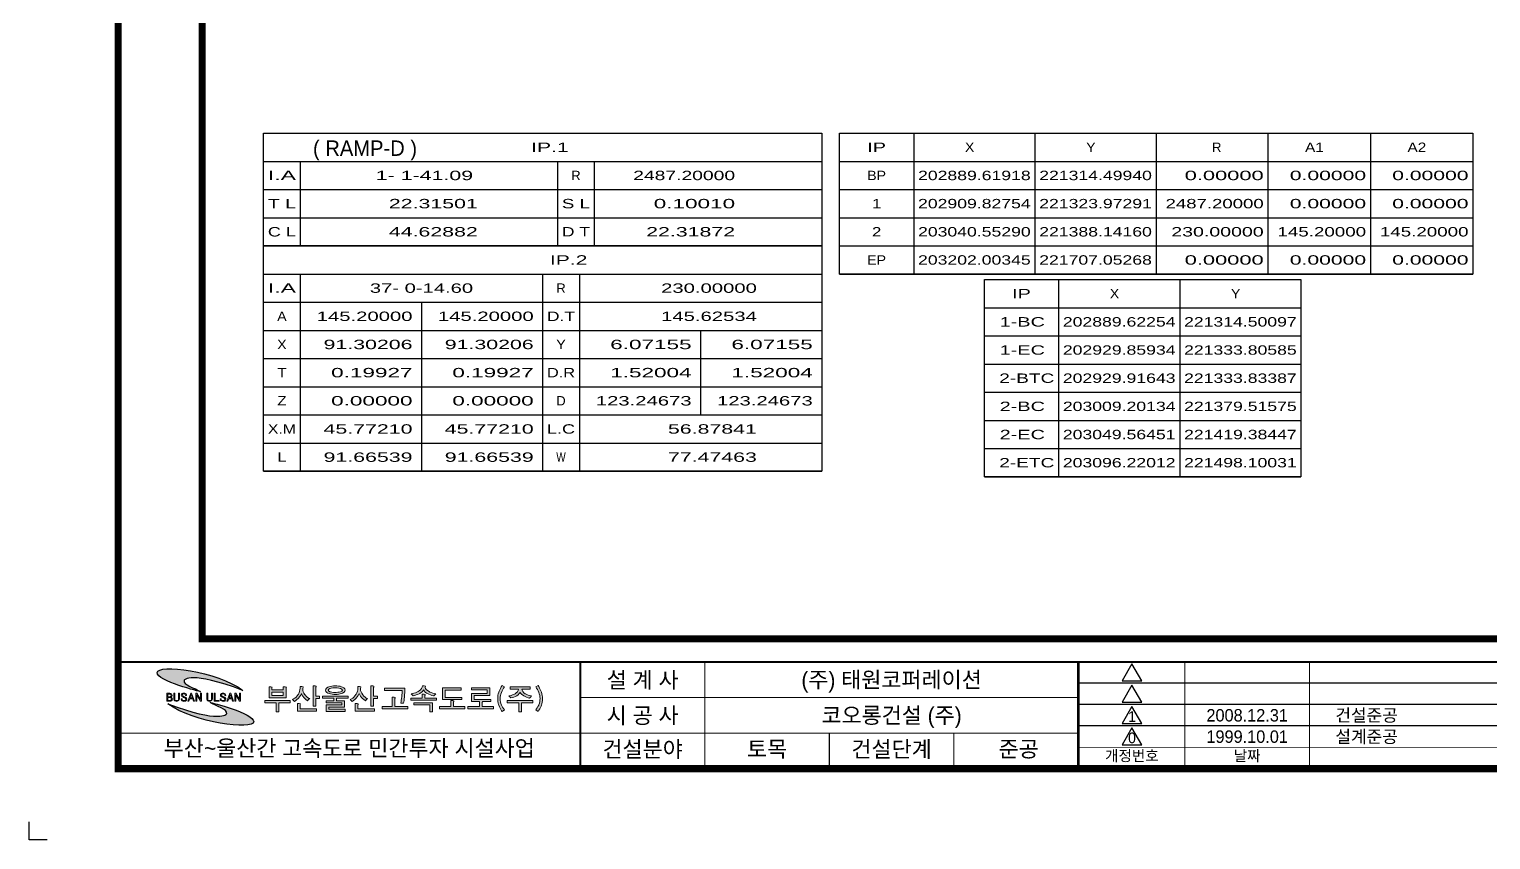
# Model space of a CAD drawing. Header units: millimetres. Extents: x 0 to 841, y 0 to 594.
# Drawn here: x 0 to 411, y 0 to 227.9 of the extents above; entities that cross this region are included whole.
import ezdxf
from ezdxf.enums import TextEntityAlignment as Align

# ---------------------------------------------------------------- set-up
doc = ezdxf.new("R2010")
doc.units = ezdxf.units.MM
doc.header["$LTSCALE"] = 10
for name, color, linetype in [('CA-TABL-LIN1', 4, 'Continuous'), ('CA-TABL-LIN2', 1, 'Continuous'), ('CA-TABL-TEX1', 6, 'Continuous'), ('CA-TABL-TEX2', 3, 'Continuous'), ('CX-BORD', 3, 'Continuous'), ('CX-BORD-LIN1', 4, 'Continuous'), ('CX-BORD-LIN2', 3, 'Continuous'), ('CX-BORD-TEX2', 7, 'Continuous'), ('CX-BORD-TEX3', 6, 'Continuous'), ('CX-MISC', 2, 'Continuous'), ('CZ-LIN1', 7, 'Continuous')]:
    doc.layers.add(name, color=color, linetype=linetype)
doc.styles.add('GHD', font='Dotum.ttf')
doc.styles.add('RP2', font='Dotum.ttf')
doc.styles.add('TB_TEXT', font='Dotum.ttf')
doc.styles.add('TB_WBTXT', font='Dotum.ttf')
doc.styles.add('TB_WMTXT', font='Dotum.ttf')

# ---------------------------------------------------------------- blocks, each defined once
blk = doc.blocks.new('CXGLOGO-EX흑백1')
h = blk.add_hatch(color=74)
edge = h.paths.add_edge_path()
edge.add_spline(control_points=[(3.24, 1.49), (1.67, 2.6), (-1.78, 3.37), (-1.38, 4.71), (-1.38, 4.71), (-1.38, 4.71), (0.38, 7.51), (15.15, 1.88)], knot_values=[0, 0, 0, 0, 0.25, 0.25, 0.25, 0.25, 0.5, 0.5, 0.5, 0.5], degree=3, periodic=0)
edge.add_spline(control_points=[(15.15, 1.88), (8, 7.3), (-8.94, 9.33), (-8.99, 6.91)], knot_values=[0.5, 0.5, 0.5, 0.5, 0.75, 0.75, 0.75, 0.75], degree=3, periodic=0)
edge.add_spline(control_points=[(-8.99, 6.91), (-9.03, 4.5), (3.24, 1.49), (3.24, 1.49)], knot_values=[0.75, 0.75, 0.75, 0.75, 1, 1, 1, 1], degree=3, periodic=0)
h = blk.add_hatch(color=256)
h.paths.add_polyline_path([(11.6, 0.69), (11.94, -0.26), (11.26, -0.26)], flags=16)
h.paths.add_polyline_path([(12.25, -1.14), (12.54, -1.14), (11.73, 1.06), (11.48, 1.06), (10.67, -1.14), (10.96, -1.14), (11.18, -0.49), (12.02, -0.49)])
h.paths.add_polyline_path([(1.54, -1.14), (0.73, 1.06), (0.48, 1.06), (-0.33, -1.14), (-0.04, -1.14), (0.19, -0.49), (1.03, -0.49), (1.25, -1.14)])
h.paths.add_polyline_path([(1.9, -1.14), (2.17, -1.14), (2.17, 0.61), (3.23, -1.14), (3.52, -1.14), (3.52, 1.06), (3.25, 1.06), (3.25, -0.65), (2.21, 1.06), (1.9, 1.06)])
h.paths.add_polyline_path([(5.3, -0.69), (5.27, -0.48), (5.27, 1.06), (5, 1.06), (5, -0.45), (5.03, -0.7), (5.1, -0.9), (5.16, -0.98), (5.32, -1.1), (5.52, -1.17), (5.77, -1.2), (5.79, -1.2), (6.04, -1.17), (6.25, -1.1), (6.41, -1), (6.41, -0.99), (6.53, -0.82), (6.59, -0.61), (6.6, -0.45), (6.6, 1.06), (6.33, 1.06), (6.33, -0.46), (6.29, -0.7), (6.19, -0.86), (6.01, -0.96), (5.79, -0.98), (5.55, -0.94), (5.4, -0.86)])
h.paths.add_polyline_path([(7.36, 1.06), (7.09, 1.06), (7.09, -1.14), (8.47, -1.14), (8.47, -0.93), (7.36, -0.93)])
h.paths.add_polyline_path([(10.02, 1.02), (9.81, 1.08), (9.56, 1.11), (9.56, 1.11), (9.3, 1.08), (9.1, 1.02), (9.01, 0.95), (8.88, 0.78), (8.84, 0.56), (8.84, 0.54), (8.88, 0.31), (9, 0.15), (9.13, 0.06), (9.37, -0.05), (9.48, -0.09), (9.53, -0.11), (9.76, -0.21), (9.83, -0.25), (10, -0.36), (10.06, -0.48), (10.08, -0.62), (10.02, -0.84), (9.94, -0.9), (9.76, -0.97), (9.57, -0.98), (9.32, -0.94), (9.17, -0.86), (9.07, -0.7), (9.04, -0.45), (8.77, -0.45), (8.8, -0.69), (8.87, -0.89), (8.94, -0.99), (9.1, -1.1), (9.31, -1.17), (9.56, -1.2), (9.57, -1.2), (9.84, -1.17), (10.04, -1.12), (10.15, -1.05), (10.28, -0.89), (10.34, -0.68), (10.35, -0.58), (10.32, -0.35), (10.21, -0.18), (10.18, -0.16), (10.05, -0.07), (9.82, 0.03), (9.65, 0.11), (9.38, 0.22), (9.22, 0.31), (9.21, 0.32), (9.13, 0.51), (9.13, 0.57), (9.2, 0.78), (9.25, 0.82), (9.45, 0.89), (9.55, 0.9), (9.78, 0.85), (9.9, 0.77), (10.02, 0.59), (10.05, 0.47), (10.32, 0.47), (10.28, 0.71), (10.17, 0.89), (10.17, 0.9)])
h.paths.add_polyline_path([(12.89, -1.14), (13.16, -1.14), (13.16, 0.61), (14.23, -1.14), (14.52, -1.14), (14.52, 1.06), (14.24, 1.06), (14.24, -0.65), (13.2, 1.06), (12.89, 1.06)])
h.paths.add_polyline_path([(0.27, -0.26), (0.61, 0.69), (0.95, -0.26)], flags=16)
h.paths.add_polyline_path([(-5.98, 0.11), (-5.98, 0.84), (-5.48, 0.84), (-5.24, 0.81), (-5.13, 0.75), (-5.04, 0.57), (-5.04, 0.49), (-5.09, 0.27), (-5.16, 0.19), (-5.34, 0.12), (-5.5, 0.11)], flags=16)
h.paths.add_polyline_path([(-5.98, -0.93), (-5.98, -0.1), (-5.44, -0.1), (-5.2, -0.13), (-5.1, -0.17), (-4.98, -0.33), (-4.96, -0.52), (-5.01, -0.75), (-5.09, -0.85), (-5.27, -0.92), (-5.44, -0.93)], flags=16)
h.paths.add_polyline_path([(-5.12, 1.02), (-5.35, 1.06), (-5.4, 1.06), (-6.25, 1.06), (-6.25, -1.14), (-5.37, -1.14), (-5.12, -1.12), (-4.92, -1.05), (-4.85, -0.99), (-4.74, -0.83), (-4.69, -0.61), (-4.68, -0.52), (-4.72, -0.28), (-4.81, -0.13), (-4.98, 0), (-5.07, 0.03), (-4.88, 0.15), (-4.85, 0.19), (-4.77, 0.39), (-4.76, 0.5), (-4.8, 0.72), (-4.92, 0.9), (-4.94, 0.91)])
h.paths.add_polyline_path([(-3.97, -0.69), (-3.99, -0.48), (-3.99, 1.06), (-4.26, 1.06), (-4.26, -0.45), (-4.24, -0.7), (-4.16, -0.9), (-4.1, -0.98), (-3.95, -1.1), (-3.74, -1.17), (-3.49, -1.2), (-3.48, -1.2), (-3.22, -1.17), (-3.01, -1.1), (-2.86, -1), (-2.85, -0.99), (-2.74, -0.82), (-2.68, -0.61), (-2.66, -0.45), (-2.66, 1.06), (-2.94, 1.06), (-2.94, -0.46), (-2.97, -0.7), (-3.08, -0.86), (-3.26, -0.96), (-3.47, -0.98), (-3.72, -0.94), (-3.87, -0.86)])
h.paths.add_polyline_path([(-0.83, 0.9), (-0.97, 1.02), (-1.18, 1.08), (-1.44, 1.11), (-1.69, 1.08), (-1.89, 1.02), (-1.98, 0.95), (-2.11, 0.78), (-2.16, 0.56), (-2.16, 0.54), (-2.12, 0.31), (-2, 0.15), (-1.86, 0.06), (-1.63, -0.05), (-1.52, -0.09), (-1.47, -0.11), (-1.24, -0.21), (-1.17, -0.25), (-1, -0.36), (-0.93, -0.48), (-0.92, -0.62), (-0.97, -0.84), (-1.05, -0.9), (-1.23, -0.97), (-1.42, -0.98), (-1.67, -0.94), (-1.82, -0.86), (-1.92, -0.7), (-1.96, -0.45), (-2.22, -0.45), (-2.2, -0.69), (-2.12, -0.89), (-2.05, -0.99), (-1.89, -1.1), (-1.69, -1.17), (-1.43, -1.2), (-1.42, -1.2), (-1.16, -1.17), (-0.96, -1.12), (-0.85, -1.05), (-0.71, -0.89), (-0.65, -0.68), (-0.64, -0.58), (-0.68, -0.35), (-0.79, -0.18), (-0.81, -0.16), (-0.95, -0.07), (-1.17, 0.03), (-1.35, 0.11), (-1.61, 0.22), (-1.77, 0.31), (-1.78, 0.32), (-1.86, 0.51), (-1.86, 0.57), (-1.79, 0.78), (-1.74, 0.82), (-1.55, 0.89), (-1.44, 0.9), (-1.22, 0.85), (-1.09, 0.77), (-0.97, 0.59), (-0.95, 0.47), (-0.68, 0.47), (-0.72, 0.71), (-0.82, 0.89)])
h = blk.add_hatch(color=256)
h.paths.add_polyline_path([(63.25, -2.21), (67.68, -2.21), (67.68, -4.14), (68.44, -4.14), (68.44, -1.6), (63.25, -1.6)])
h.paths.add_polyline_path([(74.44, -1.23), (74.5, -1.07), (74.18, -0.99), (73.66, -0.99), (73.66, -2.67), (70.41, -2.67), (70.41, -3.28), (77.61, -3.28), (77.61, -2.67), (74.41, -2.67), (74.41, -1.3)])
h.paths.add_polyline_path([(93.49, -1.61), (96.71, -1.61), (96.71, -0.99), (89.51, -0.99), (89.51, -1.61), (92.73, -1.61), (92.73, -4.14), (93.49, -4.14)])
h.paths.add_polyline_path([(98.53, -1.72), (98.37, -2.14), (98.33, -2.24), (98.14, -2.64), (97.91, -3.02), (97.66, -3.37), (97.51, -3.56), (98.15, -4.08), (98.41, -3.72), (98.64, -3.35), (98.84, -2.96), (99.02, -2.55), (99.1, -2.3), (99.23, -1.88), (99.33, -1.44), (99.4, -1.01), (99.43, -0.57), (99.43, -0.39), (99.41, 0.03), (99.35, 0.47), (99.26, 0.9), (99.13, 1.34), (99.11, 1.39), (98.97, 1.77), (98.79, 2.15), (98.58, 2.55), (98.35, 2.95), (98.16, 3.25), (97.51, 2.85), (97.76, 2.5), (97.99, 2.12), (98.19, 1.72), (98.35, 1.32), (98.51, 0.88), (98.62, 0.44), (98.69, 0.02), (98.72, -0.4), (98.72, -0.42), (98.7, -0.86), (98.63, -1.29)])
h.paths.add_polyline_path([(93.89, 1.53), (93.7, 1.9), (93.59, 2.25), (95.94, 2.25), (95.94, 2.86), (90.28, 2.86), (90.28, 2.25), (92.65, 2.25), (92.53, 1.84), (92.33, 1.47), (92.04, 1.16), (91.73, 0.92), (91.38, 0.74), (91, 0.59), (90.57, 0.47), (90.09, 0.38), (89.95, 0.36), (90.26, 0.07), (90.53, -0.26), (90.95, -0.16), (91.37, -0.02), (91.77, 0.15), (92.15, 0.37), (92.57, 0.66), (92.88, 0.96), (93.09, 1.27), (93.11, 1.32), (93.33, 1.02), (93.63, 0.73), (94.03, 0.44), (94.15, 0.37), (94.54, 0.16), (94.94, -0.02), (95.35, -0.17), (95.77, -0.28), (96, 0.01), (96.29, 0.32), (95.8, 0.42), (95.36, 0.55), (94.97, 0.7), (94.62, 0.88), (94.53, 0.93), (94.17, 1.21)])
h.paths.add_polyline_path([(86.94, -1.7), (87.06, -2.13), (87.12, -2.3), (87.28, -2.72), (87.46, -3.12), (87.67, -3.51), (87.91, -3.88), (88.06, -4.08), (88.71, -3.56), (88.44, -3.21), (88.2, -2.85), (87.98, -2.45), (87.89, -2.24), (87.73, -1.81), (87.61, -1.38), (87.54, -0.96), (87.51, -0.52), (87.51, -0.42), (87.53, -0.01), (87.6, 0.42), (87.7, 0.86), (87.85, 1.3), (87.85, 1.32), (88.03, 1.74), (88.24, 2.13), (88.46, 2.51), (88.71, 2.85), (88.05, 3.25), (87.8, 2.85), (87.57, 2.45), (87.37, 2.06), (87.21, 1.67), (87.1, 1.39), (86.97, 0.95), (86.88, 0.52), (86.82, 0.08), (86.8, -0.35), (86.8, -0.39), (86.81, -0.83), (86.86, -1.26)])
h.paths.add_polyline_path([(79.45, 1.02), (79.45, -1.26), (81.7, -1.26), (81.7, -2.67), (78.45, -2.67), (78.45, -3.28), (85.65, -3.28), (85.65, -2.67), (82.45, -2.67), (82.45, -1.49), (82.46, -1.45), (82.49, -1.41), (82.54, -1.33), (82.55, -1.26), (84.84, -1.26), (84.84, -0.65), (80.21, -0.65), (80.21, 0.42), (84.56, 0.42), (84.56, 2.62), (79.47, 2.62), (79.47, 2), (83.8, 2), (83.8, 1.02)])
h.paths.add_polyline_path([(76.55, 2.56), (71.31, 2.56), (71.31, -0.7), (76.71, -0.7), (76.71, -0.1), (72.08, -0.1), (72.08, 1.94), (76.55, 1.94)])
h.paths.add_polyline_path([(66.12, 0.8), (65.59, 0.8), (65.59, -0.3), (62.37, -0.3), (62.37, -0.9), (69.57, -0.9), (69.57, -0.3), (66.36, -0.3), (66.36, 0.47), (66.39, 0.55), (66.45, 0.71)])
h.paths.add_polyline_path([(66.51, 3.1), (66.13, 3.15), (65.62, 3.15), (65.55, 2.77), (65.38, 2.41), (65.1, 2.07), (64.75, 1.78), (64.42, 1.56), (64.06, 1.38), (63.66, 1.22), (63.23, 1.08), (62.77, 0.98), (62.49, 0.94), (62.76, 0.65), (63.01, 0.34), (63.46, 0.46), (63.9, 0.59), (64.3, 0.74), (64.68, 0.92), (64.87, 1.02), (65.3, 1.3), (65.63, 1.59), (65.88, 1.89), (65.96, 2.01), (66.16, 1.71), (66.45, 1.42), (66.83, 1.14), (67.1, 0.98), (67.47, 0.78), (67.87, 0.62), (68.3, 0.47), (68.73, 0.35), (68.84, 0.33), (69.11, 0.62), (69.42, 0.91), (68.98, 0.98), (68.55, 1.09), (68.14, 1.24), (67.74, 1.41), (67.49, 1.55), (67.05, 1.83), (66.72, 2.14), (66.5, 2.44), (66.43, 2.62), (66.42, 2.8), (66.49, 2.95)])
h.paths.add_polyline_path([(41.14, 1.3), (40.63, 1.32), (40.18, 1.37), (39.79, 1.46), (39.64, 1.51), (39.23, 1.76), (39.15, 1.95), (39.32, 2.24), (39.64, 2.4), (39.99, 2.5), (40.41, 2.56), (40.9, 2.59), (41.14, 2.6), (41.65, 2.58), (42.1, 2.53), (42.48, 2.44), (42.62, 2.4), (43.03, 2.16), (43.12, 1.95), (42.94, 1.67), (42.62, 1.51), (42.27, 1.41), (41.85, 1.34), (41.36, 1.3)], flags=16)
h.paths.add_polyline_path([(41.55, 3.14), (41.14, 3.15), (40.62, 3.13), (40.15, 3.09), (39.72, 3.01), (39.35, 2.9), (39.08, 2.79), (38.67, 2.52), (38.44, 2.21), (38.39, 1.95), (38.48, 1.6), (38.76, 1.31), (39.08, 1.12), (39.42, 0.98), (39.8, 0.87), (40.23, 0.8), (40.71, 0.76), (41.14, 0.75), (41.65, 0.76), (42.12, 0.81), (42.54, 0.89), (42.92, 1), (43.19, 1.12), (43.6, 1.39), (43.83, 1.7), (43.88, 1.95), (43.79, 2.3), (43.51, 2.6), (43.19, 2.79), (42.85, 2.92), (42.47, 3.03), (42.03, 3.1)])
h.paths.add_polyline_path([(47.59, -1.92), (47.27, -1.84), (46.75, -1.84), (46.75, -3.95), (52.12, -3.95), (52.12, -3.34), (47.52, -3.34), (47.52, -2.2), (47.52, -2.14), (47.55, -2.09)])
h.paths.add_polyline_path([(31.34, -1.92), (31.02, -1.84), (30.5, -1.84), (30.5, -3.95), (35.87, -3.95), (35.87, -3.34), (31.27, -3.34), (31.27, -2.2), (31.27, -2.14), (31.29, -2.09)])
h.paths.add_polyline_path([(42.94, -1.66), (42.94, -2.22), (38.57, -2.22), (38.57, -4.04), (43.94, -4.04), (43.94, -3.43), (39.33, -3.43), (39.33, -2.84), (43.7, -2.84), (43.7, -1.05), (41.51, -1.05), (41.51, -0.34), (44.73, -0.34), (44.73, 0.27), (37.53, 0.27), (37.53, -0.34), (40.75, -0.34), (40.75, -1.05), (38.57, -1.05), (38.57, -1.66)])
h.paths.add_polyline_path([(21.28, -0.99), (21.28, -1.61), (24.5, -1.61), (24.5, -4.14), (25.26, -4.14), (25.26, -1.61), (28.48, -1.61), (28.48, -0.99)])
h.paths.add_polyline_path([(51.7, 3.15), (51.16, 3.15), (51.16, -2.53), (51.92, -2.53), (51.92, -0.36), (52.98, -0.36), (52.98, 0.26), (51.92, 0.26), (51.92, 2.67), (51.94, 2.77), (51.98, 2.87), (52.02, 3.07)])
h.paths.add_polyline_path([(48.36, 2.89), (47.98, 2.94), (47.48, 2.94), (47.48, 2.49), (47.44, 2.06), (47.35, 1.64), (47.2, 1.23), (47.01, 0.84), (46.93, 0.69), (46.66, 0.31), (46.37, -0.01), (46.04, -0.29), (45.68, -0.5), (45.32, -0.65), (45.61, -0.92), (45.89, -1.23), (46.26, -0.98), (46.6, -0.71), (46.92, -0.41), (47.04, -0.28), (47.33, 0.08), (47.57, 0.45), (47.76, 0.83), (47.84, 1.05), (48.01, 0.66), (48.24, 0.28), (48.51, -0.08), (48.82, -0.41), (49.15, -0.7), (49.5, -0.96), (49.6, -1.02), (49.91, -0.72), (50.23, -0.43), (49.86, -0.27), (49.51, -0.04), (49.19, 0.26), (48.87, 0.62), (48.84, 0.66), (48.57, 1.07), (48.37, 1.48), (48.26, 1.87), (48.22, 2.19), (48.25, 2.48), (48.33, 2.7)])
h.paths.add_polyline_path([(35.45, 3.15), (34.91, 3.15), (34.91, -2.53), (35.67, -2.53), (35.67, -0.36), (36.73, -0.36), (36.73, 0.26), (35.67, 0.26), (35.67, 2.67), (35.69, 2.77), (35.73, 2.87), (35.77, 3.07)])
h.paths.add_polyline_path([(32.11, 2.89), (31.73, 2.94), (31.23, 2.94), (31.23, 2.49), (31.19, 2.06), (31.09, 1.64), (30.95, 1.23), (30.76, 0.84), (30.68, 0.69), (30.41, 0.31), (30.12, -0.01), (29.79, -0.29), (29.43, -0.5), (29.07, -0.65), (29.36, -0.92), (29.64, -1.23), (30.01, -0.98), (30.35, -0.71), (30.67, -0.41), (30.79, -0.28), (31.08, 0.08), (31.32, 0.45), (31.51, 0.83), (31.59, 1.05), (31.76, 0.66), (31.99, 0.28), (32.26, -0.08), (32.57, -0.41), (32.89, -0.7), (33.25, -0.96), (33.35, -1.02), (33.65, -0.72), (33.97, -0.43), (33.61, -0.27), (33.26, -0.04), (32.93, 0.26), (32.62, 0.62), (32.59, 0.66), (32.32, 1.07), (32.12, 1.48), (32.01, 1.87), (31.97, 2.19), (32, 2.48), (32.08, 2.7)])
h.paths.add_polyline_path([(26.51, 1.39), (26.51, 0.4), (23.29, 0.4), (23.29, 1.39)], flags=16)
h.paths.add_polyline_path([(27.32, 2.66), (27.37, 2.83), (27, 2.91), (26.51, 2.91), (26.51, 2), (23.29, 2), (23.29, 2.58), (23.3, 2.62), (23.33, 2.67), (23.39, 2.83), (22.99, 2.91), (22.53, 2.91), (22.53, -0.21), (27.28, -0.21), (27.28, 2.56), (27.29, 2.62)])
h.paths.add_polyline_path([(58, -0.14), (57.69, -0.06), (57.16, -0.06), (57.16, -2.67), (54.33, -2.67), (54.33, -3.28), (61.53, -3.28), (61.53, -2.67), (57.92, -2.67), (57.92, -0.45), (57.92, -0.39), (57.96, -0.32)])
h.paths.add_polyline_path([(60.7, 2.5), (55.01, 2.5), (55.01, 1.88), (59.93, 1.88), (59.93, 1.55), (59.9, 1.14), (59.86, 0.66), (59.82, 0.12), (59.76, -0.41), (59.7, -0.88), (59.65, -1.29), (59.59, -1.65), (59.59, -1.67), (59.95, -1.69), (60.35, -1.73), (60.41, -1.34), (60.46, -0.92), (60.51, -0.47), (60.56, 0.01), (60.58, 0.23), (60.62, 0.71), (60.65, 1.18), (60.67, 1.62), (60.69, 2.04), (60.7, 2.45)])
h = blk.add_hatch(color=142)
edge = h.paths.add_edge_path()
edge.add_spline(control_points=[(18.21, -6.91), (18.25, -4.5), (5.98, -1.49), (5.98, -1.49)], knot_values=[0.75, 0.75, 0.75, 0.75, 1, 1, 1, 1], degree=3, periodic=0)
edge.add_spline(control_points=[(5.98, -1.49), (7.55, -2.6), (11, -3.37), (10.6, -4.71), (10.6, -4.71), (10.6, -4.71), (8.84, -7.51), (-5.93, -1.88)], knot_values=[0, 0, 0, 0, 0.25, 0.25, 0.25, 0.25, 0.5, 0.5, 0.5, 0.5], degree=3, periodic=0)
edge.add_spline(control_points=[(-5.93, -1.88), (1.22, -7.3), (18.17, -9.33), (18.21, -6.91)], knot_values=[0.5, 0.5, 0.5, 0.5, 0.75, 0.75, 0.75, 0.75], degree=3, periodic=0)
at = {"lineweight": 0}
for points in [[(-5.12, 1.02), (-5.35, 1.06), (-5.4, 1.06), (-6.25, 1.06), (-6.25, -1.14), (-5.37, -1.14), (-5.12, -1.12), (-4.92, -1.05), (-4.85, -0.99), (-4.74, -0.83), (-4.69, -0.61), (-4.68, -0.52), (-4.72, -0.28), (-4.81, -0.13), (-4.98, 0), (-5.07, 0.03), (-4.88, 0.15), (-4.85, 0.19), (-4.77, 0.39), (-4.76, 0.5), (-4.8, 0.72), (-4.92, 0.9), (-4.94, 0.91)], [(-5.98, 0.11), (-5.98, 0.84), (-5.48, 0.84), (-5.24, 0.81), (-5.13, 0.75), (-5.04, 0.57), (-5.04, 0.49), (-5.09, 0.27), (-5.16, 0.19), (-5.34, 0.12), (-5.5, 0.11)], [(-3.97, -0.69), (-3.99, -0.48), (-3.99, 1.06), (-4.26, 1.06), (-4.26, -0.45), (-4.24, -0.7), (-4.16, -0.9), (-4.1, -0.98), (-3.95, -1.1), (-3.74, -1.17), (-3.49, -1.2), (-3.48, -1.2), (-3.22, -1.17), (-3.01, -1.1), (-2.86, -1), (-2.85, -0.99), (-2.74, -0.82), (-2.68, -0.61), (-2.66, -0.45), (-2.66, 1.06), (-2.94, 1.06), (-2.94, -0.46), (-2.97, -0.7), (-3.08, -0.86), (-3.26, -0.96), (-3.47, -0.98), (-3.72, -0.94), (-3.87, -0.86)], [(-0.83, 0.9), (-0.97, 1.02), (-1.18, 1.08), (-1.44, 1.11), (-1.69, 1.08), (-1.89, 1.02), (-1.98, 0.95), (-2.11, 0.78), (-2.16, 0.56), (-2.16, 0.54), (-2.12, 0.31), (-2, 0.15), (-1.86, 0.06), (-1.63, -0.05), (-1.52, -0.09), (-1.47, -0.11), (-1.24, -0.21), (-1.17, -0.25), (-1, -0.36), (-0.93, -0.48), (-0.92, -0.62), (-0.97, -0.84), (-1.05, -0.9), (-1.23, -0.97), (-1.42, -0.98), (-1.67, -0.94), (-1.82, -0.86), (-1.92, -0.7), (-1.96, -0.45), (-1.96, -0.45), (-2.22, -0.45), (-2.2, -0.69), (-2.12, -0.89), (-2.05, -0.99), (-1.89, -1.1), (-1.69, -1.17), (-1.43, -1.2), (-1.42, -1.2), (-1.16, -1.17), (-0.96, -1.12), (-0.85, -1.05), (-0.71, -0.89), (-0.65, -0.68), (-0.64, -0.58), (-0.68, -0.35), (-0.79, -0.18), (-0.81, -0.16), (-0.95, -0.07), (-1.17, 0.03), (-1.35, 0.11), (-1.61, 0.22), (-1.77, 0.31), (-1.78, 0.32), (-1.86, 0.51), (-1.86, 0.57), (-1.79, 0.78), (-1.74, 0.82), (-1.55, 0.89), (-1.44, 0.9), (-1.22, 0.85), (-1.09, 0.77), (-0.97, 0.59), (-0.95, 0.47), (-0.68, 0.47), (-0.72, 0.71), (-0.82, 0.89)], [(1.54, -1.14), (0.73, 1.06), (0.48, 1.06), (-0.33, -1.14), (-0.04, -1.14), (0.19, -0.49), (1.03, -0.49), (1.25, -1.14)], [(0.27, -0.26), (0.61, 0.69), (0.95, -0.26)], [(1.9, -1.14), (2.17, -1.14), (2.17, 0.61), (3.23, -1.14), (3.52, -1.14), (3.52, 1.06), (3.25, 1.06), (3.25, -0.65), (2.21, 1.06), (1.9, 1.06)], [(5.3, -0.69), (5.27, -0.48), (5.27, 1.06), (5, 1.06), (5, -0.45), (5.03, -0.7), (5.1, -0.9), (5.16, -0.98), (5.32, -1.1), (5.52, -1.17), (5.77, -1.2), (5.79, -1.2), (6.04, -1.17), (6.25, -1.1), (6.41, -1), (6.41, -0.99), (6.53, -0.82), (6.59, -0.61), (6.6, -0.45), (6.6, 1.06), (6.33, 1.06), (6.33, -0.46), (6.29, -0.7), (6.19, -0.86), (6.01, -0.96), (5.79, -0.98), (5.55, -0.94), (5.4, -0.86)], [(7.36, 1.06), (7.09, 1.06), (7.09, -1.14), (8.47, -1.14), (8.47, -0.93), (7.36, -0.93)], [(10.02, 1.02), (9.81, 1.08), (9.56, 1.11), (9.56, 1.11), (9.3, 1.08), (9.1, 1.02), (9.01, 0.95), (8.88, 0.78), (8.84, 0.56), (8.84, 0.54), (8.88, 0.31), (9, 0.15), (9.13, 0.06), (9.37, -0.05), (9.48, -0.09), (9.53, -0.11), (9.76, -0.21), (9.83, -0.25), (10, -0.36), (10.06, -0.48), (10.08, -0.62), (10.02, -0.84), (9.94, -0.9), (9.76, -0.97), (9.57, -0.98), (9.32, -0.94), (9.17, -0.86), (9.07, -0.7), (9.04, -0.45), (9.04, -0.45), (8.77, -0.45), (8.8, -0.69), (8.87, -0.89), (8.94, -0.99), (9.1, -1.1), (9.31, -1.17), (9.56, -1.2), (9.57, -1.2), (9.84, -1.17), (10.04, -1.12), (10.15, -1.05), (10.28, -0.89), (10.34, -0.68), (10.35, -0.58), (10.32, -0.35), (10.21, -0.18), (10.18, -0.16), (10.05, -0.07), (9.82, 0.03), (9.65, 0.11), (9.38, 0.22), (9.22, 0.31), (9.21, 0.32), (9.13, 0.51), (9.13, 0.57), (9.2, 0.78), (9.25, 0.82), (9.45, 0.89), (9.55, 0.9), (9.78, 0.85), (9.9, 0.77), (10.02, 0.59), (10.05, 0.47), (10.32, 0.47), (10.28, 0.71), (10.17, 0.89), (10.17, 0.9)], [(12.25, -1.14), (12.54, -1.14), (11.73, 1.06), (11.48, 1.06), (10.67, -1.14), (10.96, -1.14), (11.18, -0.49), (12.02, -0.49)], [(11.6, 0.69), (11.94, -0.26), (11.26, -0.26)], [(12.89, -1.14), (13.16, -1.14), (13.16, 0.61), (14.23, -1.14), (14.52, -1.14), (14.52, 1.06), (14.24, 1.06), (14.24, -0.65), (13.2, 1.06), (12.89, 1.06)], [(27.32, 2.66), (27.37, 2.83), (27, 2.91), (26.51, 2.91), (26.51, 2), (23.29, 2), (23.29, 2.58), (23.3, 2.62), (23.33, 2.67), (23.39, 2.83), (22.99, 2.91), (22.53, 2.91), (22.53, -0.21), (27.28, -0.21), (27.28, 2.56), (27.29, 2.62)], [(26.51, 1.39), (26.51, 0.4), (23.29, 0.4), (23.29, 1.39)], [(32.11, 2.89), (31.73, 2.94), (31.23, 2.94), (31.23, 2.49), (31.19, 2.06), (31.09, 1.64), (30.95, 1.23), (30.76, 0.84), (30.68, 0.69), (30.41, 0.31), (30.12, -0.01), (29.79, -0.29), (29.43, -0.5), (29.07, -0.65), (29.36, -0.92), (29.64, -1.23), (30.01, -0.98), (30.35, -0.71), (30.67, -0.41), (30.79, -0.28), (31.08, 0.08), (31.32, 0.45), (31.51, 0.83), (31.59, 1.05), (31.76, 0.66), (31.99, 0.28), (32.26, -0.08), (32.57, -0.41), (32.89, -0.7), (33.25, -0.96), (33.35, -1.02), (33.65, -0.72), (33.97, -0.43), (33.61, -0.27), (33.26, -0.04), (32.93, 0.26), (32.62, 0.62), (32.59, 0.66), (32.32, 1.07), (32.12, 1.48), (32.01, 1.87), (31.97, 2.19), (32, 2.48), (32.08, 2.7)], [(35.45, 3.15), (34.91, 3.15), (34.91, -2.53), (35.67, -2.53), (35.67, -0.36), (36.73, -0.36), (36.73, 0.26), (35.67, 0.26), (35.67, 2.67), (35.69, 2.77), (35.73, 2.87), (35.77, 3.07)], [(42.94, -1.66), (42.94, -2.22), (38.57, -2.22), (38.57, -4.04), (43.94, -4.04), (43.94, -3.43), (39.33, -3.43), (39.33, -2.84), (43.7, -2.84), (43.7, -1.05), (41.51, -1.05), (41.51, -0.34), (44.73, -0.34), (44.73, 0.27), (37.53, 0.27), (37.53, -0.34), (40.75, -0.34), (40.75, -1.05), (38.57, -1.05), (38.57, -1.66)], [(41.55, 3.14), (41.14, 3.15), (40.62, 3.13), (40.15, 3.09), (39.72, 3.01), (39.35, 2.9), (39.08, 2.79), (38.67, 2.52), (38.44, 2.21), (38.39, 1.95), (38.48, 1.6), (38.76, 1.31), (39.08, 1.12), (39.42, 0.98), (39.8, 0.87), (40.23, 0.8), (40.71, 0.76), (41.14, 0.75), (41.65, 0.76), (42.12, 0.81), (42.54, 0.89), (42.92, 1), (43.19, 1.12), (43.6, 1.39), (43.83, 1.7), (43.88, 1.95), (43.79, 2.3), (43.51, 2.6), (43.19, 2.79), (42.85, 2.92), (42.47, 3.03), (42.03, 3.1)], [(41.14, 1.3), (40.63, 1.32), (40.18, 1.37), (39.79, 1.46), (39.64, 1.51), (39.23, 1.76), (39.15, 1.95), (39.32, 2.24), (39.64, 2.4), (39.99, 2.5), (40.41, 2.56), (40.9, 2.59), (41.14, 2.6), (41.65, 2.58), (42.1, 2.53), (42.48, 2.44), (42.62, 2.4), (43.03, 2.16), (43.12, 1.95), (42.94, 1.67), (42.62, 1.51), (42.27, 1.41), (41.85, 1.34), (41.36, 1.3)], [(48.36, 2.89), (47.98, 2.94), (47.48, 2.94), (47.48, 2.49), (47.44, 2.06), (47.35, 1.64), (47.2, 1.23), (47.01, 0.84), (46.93, 0.69), (46.66, 0.31), (46.37, -0.01), (46.04, -0.29), (45.68, -0.5), (45.32, -0.65), (45.61, -0.92), (45.89, -1.23), (46.26, -0.98), (46.6, -0.71), (46.92, -0.41), (47.04, -0.28), (47.33, 0.08), (47.57, 0.45), (47.76, 0.83), (47.84, 1.05), (48.01, 0.66), (48.24, 0.28), (48.51, -0.08), (48.82, -0.41), (49.15, -0.7), (49.5, -0.96), (49.6, -1.02), (49.91, -0.72), (50.23, -0.43), (49.86, -0.27), (49.51, -0.04), (49.19, 0.26), (48.87, 0.62), (48.84, 0.66), (48.57, 1.07), (48.37, 1.48), (48.26, 1.87), (48.22, 2.19), (48.25, 2.48), (48.33, 2.7)], [(51.7, 3.15), (51.16, 3.15), (51.16, -2.53), (51.92, -2.53), (51.92, -0.36), (52.98, -0.36), (52.98, 0.26), (51.92, 0.26), (51.92, 2.67), (51.94, 2.77), (51.98, 2.87), (52.02, 3.07)], [(60.7, 2.5), (55.01, 2.5), (55.01, 1.88), (59.93, 1.88), (59.93, 1.55), (59.9, 1.14), (59.86, 0.66), (59.82, 0.12), (59.76, -0.41), (59.7, -0.88), (59.65, -1.29), (59.59, -1.65), (59.59, -1.67), (59.95, -1.69), (60.35, -1.73), (60.41, -1.34), (60.46, -0.92), (60.51, -0.47), (60.56, 0.01), (60.58, 0.23), (60.62, 0.71), (60.65, 1.18), (60.67, 1.62), (60.69, 2.04), (60.7, 2.45)], [(66.12, 0.8), (65.59, 0.8), (65.59, -0.3), (62.37, -0.3), (62.37, -0.9), (69.57, -0.9), (69.57, -0.3), (66.36, -0.3), (66.36, 0.47), (66.39, 0.55), (66.45, 0.71)], [(66.51, 3.1), (66.13, 3.15), (65.62, 3.15), (65.55, 2.77), (65.38, 2.41), (65.1, 2.07), (64.75, 1.78), (64.42, 1.56), (64.06, 1.38), (63.66, 1.22), (63.23, 1.08), (62.77, 0.98), (62.49, 0.94), (62.76, 0.65), (63.01, 0.34), (63.46, 0.46), (63.9, 0.59), (64.3, 0.74), (64.68, 0.92), (64.87, 1.02), (65.3, 1.3), (65.63, 1.59), (65.88, 1.89), (65.96, 2.01), (66.16, 1.71), (66.45, 1.42), (66.83, 1.14), (67.1, 0.98), (67.47, 0.78), (67.87, 0.62), (68.3, 0.47), (68.73, 0.35), (68.84, 0.33), (69.11, 0.62), (69.42, 0.91), (68.98, 0.98), (68.55, 1.09), (68.14, 1.24), (67.74, 1.41), (67.49, 1.55), (67.05, 1.83), (66.72, 2.14), (66.5, 2.44), (66.43, 2.62), (66.42, 2.8), (66.49, 2.95)], [(76.55, 2.56), (71.31, 2.56), (71.31, -0.7), (76.71, -0.7), (76.71, -0.1), (72.08, -0.1), (72.08, 1.94), (76.55, 1.94)], [(79.45, 1.02), (79.45, -1.26), (81.7, -1.26), (81.7, -2.67), (78.45, -2.67), (78.45, -3.28), (85.65, -3.28), (85.65, -2.67), (82.45, -2.67), (82.45, -1.49), (82.46, -1.45), (82.49, -1.41), (82.54, -1.33), (82.55, -1.26), (84.84, -1.26), (84.84, -0.65), (80.21, -0.65), (80.21, 0.42), (84.56, 0.42), (84.56, 2.62), (79.47, 2.62), (79.47, 2), (83.8, 2), (83.8, 1.02)], [(86.94, -1.7), (87.06, -2.13), (87.12, -2.3), (87.28, -2.72), (87.46, -3.12), (87.67, -3.51), (87.91, -3.88), (88.06, -4.08), (88.71, -3.56), (88.44, -3.21), (88.2, -2.85), (87.98, -2.45), (87.89, -2.24), (87.73, -1.81), (87.61, -1.38), (87.54, -0.96), (87.51, -0.52), (87.51, -0.42), (87.53, -0.01), (87.6, 0.42), (87.7, 0.86), (87.85, 1.3), (87.85, 1.32), (88.03, 1.74), (88.24, 2.13), (88.46, 2.51), (88.71, 2.85), (88.05, 3.25), (87.8, 2.85), (87.57, 2.45), (87.37, 2.06), (87.21, 1.67), (87.1, 1.39), (86.97, 0.95), (86.88, 0.52), (86.82, 0.08), (86.8, -0.35), (86.8, -0.39), (86.81, -0.83), (86.86, -1.26)], [(93.89, 1.53), (93.7, 1.9), (93.59, 2.25), (95.94, 2.25), (95.94, 2.86), (90.28, 2.86), (90.28, 2.25), (92.65, 2.25), (92.53, 1.84), (92.33, 1.47), (92.04, 1.16), (91.73, 0.92), (91.38, 0.74), (91, 0.59), (90.57, 0.47), (90.09, 0.38), (89.95, 0.36), (90.26, 0.07), (90.53, -0.26), (90.95, -0.16), (91.37, -0.02), (91.77, 0.15), (92.15, 0.37), (92.57, 0.66), (92.88, 0.96), (93.09, 1.27), (93.11, 1.32), (93.33, 1.02), (93.63, 0.73), (94.03, 0.44), (94.15, 0.37), (94.54, 0.16), (94.94, -0.02), (95.35, -0.17), (95.77, -0.28), (96, 0.01), (96.29, 0.32), (95.8, 0.42), (95.36, 0.55), (94.97, 0.7), (94.62, 0.88), (94.53, 0.93), (94.17, 1.21)], [(98.53, -1.72), (98.37, -2.14), (98.33, -2.24), (98.14, -2.64), (97.91, -3.02), (97.66, -3.37), (97.51, -3.56), (98.15, -4.08), (98.41, -3.72), (98.64, -3.35), (98.84, -2.96), (99.02, -2.55), (99.1, -2.3), (99.23, -1.88), (99.33, -1.44), (99.4, -1.01), (99.43, -0.57), (99.43, -0.39), (99.41, 0.03), (99.35, 0.47), (99.26, 0.9), (99.13, 1.34), (99.11, 1.39), (98.97, 1.77), (98.79, 2.15), (98.58, 2.55), (98.35, 2.95), (98.16, 3.25), (97.51, 2.85), (97.76, 2.5), (97.99, 2.12), (98.19, 1.72), (98.35, 1.32), (98.51, 0.88), (98.62, 0.44), (98.69, 0.02), (98.72, -0.4), (98.72, -0.42), (98.7, -0.86), (98.63, -1.29)], [(-5.98, -0.93), (-5.98, -0.1), (-5.44, -0.1), (-5.2, -0.13), (-5.1, -0.17), (-4.98, -0.33), (-4.96, -0.52), (-5.01, -0.75), (-5.09, -0.85), (-5.27, -0.92), (-5.44, -0.93)], [(21.28, -0.99), (21.28, -1.61), (24.5, -1.61), (24.5, -4.14), (25.26, -4.14), (25.26, -1.61), (28.48, -1.61), (28.48, -0.99)], [(31.34, -1.92), (31.02, -1.84), (30.5, -1.84), (30.5, -3.95), (35.87, -3.95), (35.87, -3.34), (31.27, -3.34), (31.27, -2.2), (31.27, -2.14), (31.29, -2.09)], [(47.59, -1.92), (47.27, -1.84), (46.75, -1.84), (46.75, -3.95), (52.12, -3.95), (52.12, -3.34), (47.52, -3.34), (47.52, -2.2), (47.52, -2.14), (47.55, -2.09)], [(58, -0.14), (57.69, -0.06), (57.16, -0.06), (57.16, -2.67), (54.33, -2.67), (54.33, -3.28), (61.53, -3.28), (61.53, -2.67), (57.92, -2.67), (57.92, -0.45), (57.92, -0.39), (57.96, -0.32)], [(63.25, -2.21), (67.68, -2.21), (67.68, -4.14), (68.44, -4.14), (68.44, -1.6), (63.25, -1.6)], [(74.44, -1.23), (74.5, -1.07), (74.18, -0.99), (73.66, -0.99), (73.66, -2.67), (70.41, -2.67), (70.41, -3.28), (77.61, -3.28), (77.61, -2.67), (74.41, -2.67), (74.41, -1.3)], [(93.49, -1.61), (96.71, -1.61), (96.71, -0.99), (89.51, -0.99), (89.51, -1.61), (92.73, -1.61), (92.73, -4.14), (93.49, -4.14)]]:
    blk.add_lwpolyline(points, close=True, dxfattribs=at)
blk.add_lwpolyline([(-1.44, 1.11), (-1.44, 1.11)], dxfattribs=at)
at = {"color": 74}
blk.add_open_spline([(3.24, 1.49), (1.67, 2.6), (-1.78, 3.37), (-1.38, 4.71), (-1.38, 4.71), (-1.38, 4.71), (0.38, 7.51), (15.15, 1.88), (15.15, 1.88), (8, 7.3), (-8.94, 9.33), (-8.99, 6.91), (-8.99, 6.91), (-9.03, 4.5), (3.24, 1.49), (3.24, 1.49)], degree=3, knots=[0, 0, 0, 0, 0.25, 0.25, 0.25, 0.25, 0.5, 0.5, 0.5, 0.5, 0.75, 0.75, 0.75, 0.75, 1, 1, 1, 1], dxfattribs=at)
at = {"color": 142}
blk.add_open_spline([(5.98, -1.49), (7.55, -2.6), (11, -3.37), (10.6, -4.71), (10.6, -4.71), (10.6, -4.71), (8.84, -7.51), (-5.93, -1.88), (-5.93, -1.88), (1.22, -7.3), (18.17, -9.33), (18.21, -6.91), (18.21, -6.91), (18.25, -4.5), (5.98, -1.49), (5.98, -1.49)], degree=3, knots=[0, 0, 0, 0, 0.25, 0.25, 0.25, 0.25, 0.5, 0.5, 0.5, 0.5, 0.75, 0.75, 0.75, 0.75, 1, 1, 1, 1], dxfattribs=at)
blk = doc.blocks.new('CXBLKA1-KHCA-부산~울산409_K2H')
at = {"layer": 'CX-BORD-LIN1', "const_width": 2}
blk.add_lwpolyline([(821, 20), (25, 20), (25, 574), (821, 574)], close=True, dxfattribs=at)
at = {"layer": 'CX-BORD-LIN1'}
for points, const_width in [([(821, 50), (25, 50)], 0.6), ([(155, 20), (155, 50)], 0.6), ([(190, 20), (190, 50)], 0.3), ([(295, 20), (295, 50)], 0.8), ([(295, 20), (295, 50)], 0.6), ([(325, 20), (325, 50)], 0.3), ([(360, 20), (360, 50)], 0.3), ([(591, 26), (295, 26)], 0.2)]:
    blk.add_lwpolyline(points, dxfattribs=dict(at, const_width=const_width))
for points in [[(310.08, 49.47), (307.34, 44.71), (312.83, 44.71)], [(310.08, 43.47), (307.34, 38.71), (312.83, 38.71)], [(310.08, 37.47), (307.34, 32.71), (312.83, 32.71)], [(310.08, 31.47), (307.34, 26.71), (312.83, 26.71)]]:
    blk.add_lwpolyline(points, close=True, dxfattribs=at)
at = {"layer": 'CX-BORD-LIN2'}
for points in [[(591, 44), (295, 44)], [(591, 38), (295, 38)], [(591, 32), (295, 32)]]:
    blk.add_lwpolyline(points, dxfattribs=at)
at = {"layer": 'CX-BORD-LIN2', "const_width": 0.3}
for points in [[(295, 40), (155, 40)], [(295, 30), (25, 30)], [(225, 20), (225, 30)], [(260, 20), (260, 30)]]:
    blk.add_lwpolyline(points, dxfattribs=at)
at = {"layer": 'CX-MISC'}
blk.add_lwpolyline([(5, 0), (0, 0), (0, 5)], dxfattribs=at)
blk.add_blockref('CXGLOGO-EX흑백1', (44.93, 40.12), dxfattribs=at)
at = {"layer": 'CX-BORD-LIN1', "style": 'TB_TEXT'}
for tag, height, p in [('TR_RNUM4', 3, (310.11, 46.64)), ('TR_RDAT4', 3.5, (342.5, 47)), ('TR_DGN4', 3.5, (484.12, 47)), ('TR_CHK4', 3.5, (524.12, 47)), ('TR_APP4', 3.5, (564.12, 47)), ('TR_RNUM3', 3, (310.11, 40.64)), ('TR_RDAT3', 3.5, (342.5, 41)), ('TR_DGN3', 3.5, (484.12, 41)), ('TR_CHK3', 3.5, (524.12, 41)), ('TR_APP3', 3.5, (564.12, 41)), ('TR_RNUM2', 3, (310.11, 34.64)), ('TR_RDAT2', 3.5, (342.5, 35)), ('TR_DGN2', 3.5, (484.12, 35)), ('TR_CHK2', 3.5, (524.12, 35)), ('TR_APP2', 3.5, (564.12, 35)), ('TR_RNUM1', 3, (310.11, 28.64)), ('TR_RDAT1', 3.5, (342.5, 29)), ('TR_DGN1', 3.5, (484.12, 29)), ('TR_CHK1', 3.5, (524.12, 29)), ('TR_APP1', 3.5, (564.12, 29))]:
    blk.add_attdef(tag, text='', height=height, dxfattribs=at).set_placement(p, align=Align.MIDDLE_CENTER)
for tag, p in [('TR_RCON4', (367.3, 47)), ('TR_RCON3', (367.3, 41)), ('TR_RCON2', (367.3, 35)), ('TR_RCON1', (367.3, 29))]:
    blk.add_attdef(tag, text='', height=3.5, dxfattribs=at).set_placement(p, align=Align.MIDDLE_LEFT)
at = {"layer": 'CX-BORD-LIN2', "style": 'TB_TEXT'}
blk.add_attdef('TD_VERSION', text='', height=3, rotation=90, dxfattribs=at).set_placement((825.5, 68.01), align=Align.MIDDLE_CENTER)
at = {"layer": 'CX-BORD-TEX2', "style": 'TB_WMTXT'}
for tag, height, p in [('TB_CNAME', 5, (40.34, 551.83)), ('TB_CSCOP', 4, (41.63, 543.83))]:
    blk.add_attdef(tag, text='', height=height, dxfattribs=at).set_placement(p, align=Align.BOTTOM_LEFT)
at = {"layer": 'CX-BORD-TEX2', "style": 'TB_WBTXT'}
for tag, height, p in [('TB_MTITIL', 10, (423, 553.33)), ('TB_STITL', 7, (423, 538.33))]:
    blk.add_attdef(tag, text='', height=height, dxfattribs=at).set_placement(p, align=Align.MIDDLE_CENTER)
at = {"layer": 'CX-BORD-TEX3', "style": 'TB_TEXT'}
for s, height, p in [('설 계 사', 4.5, (172.5, 45)), ('시 공 사', 4.5, (172.5, 35)), ('건설분야', 4.5, (172.5, 25.53)), ('건설단계', 4.5, (242.5, 25.53)), ('개정번호', 3, (310.08, 23.66)), ('날짜', 3, (342.5, 23.66))]:
    blk.add_text(s, height=height, dxfattribs=at).set_placement(p, align=Align.MIDDLE)
for tag, height, p in [('TD_DCOMP', 4.5, (242.5, 45)), ('TD_CSECT', 4.5, (636, 45)), ('TD_DNAME_TOP', 4.5, (780, 45)), ('TD_DNAME_MAIN', 4.5, (780, 39.01)), ('TD_CCOMP', 4.5, (242.5, 35)), ('TD_HSCAL', 4.5, (651.7, 35.24)), ('TD_VSCAL', 4.5, (680.78, 35.24)), ('TD_DNAME_BOT', 3, (780, 33.65)), ('TD_CNAME', 4.5, (90, 25.75)), ('TD_FIELD', 4.5, (207.5, 25.53)), ('TD_CSTEP', 4.5, (278.24, 25.53)), ('TD_DWGCODE', 4.5, (666, 25.39)), ('TD_DWGNO', 4.5, (780, 25.39))]:
    blk.add_attdef(tag, text='', height=height, dxfattribs=at).set_placement(p, align=Align.MIDDLE_CENTER)
at = {"layer": 'CX-BORD-TEX3', "style": 'TB_TEXT', "width": 0.9}
blk.add_attdef('TD_CDIST', text='', height=4, dxfattribs=at).set_placement((681, 45), align=Align.MIDDLE_CENTER)

msp = doc.modelspace()

# ---------------------------------------------------------------- linework, layer by layer
at = {"layer": 'CA-TABL-LIN1', "linetype": 'Continuous'}
for p, q in [((65.9, 166.98), (65.9, 198.66)), ((65.9, 198.66), (222.86, 198.66)), ((222.86, 198.66), (222.86, 166.98)), ((227.86, 159.06), (227.86, 198.66)), ((227.86, 198.66), (405.94, 198.66)), ((405.94, 198.66), (405.94, 159.06)), ((65.9, 190.74), (222.86, 190.74)), ((227.86, 190.74), (405.94, 190.74)), ((65.9, 103.62), (65.9, 166.98)), ((65.9, 166.98), (222.86, 166.98)), ((65.9, 166.98), (222.86, 166.98)), ((222.86, 166.98), (65.9, 166.98)), ((222.86, 166.98), (222.86, 103.62)), ((65.9, 159.06), (222.86, 159.06)), ((227.86, 159.06), (405.94, 159.06)), ((405.94, 159.06), (227.86, 159.06)), ((268.59, 102.06), (268.59, 157.5)), ((268.59, 157.5), (357.63, 157.5)), ((357.63, 157.5), (357.63, 102.06)), ((268.59, 149.58), (357.63, 149.58)), ((65.9, 103.62), (222.86, 103.62)), ((222.86, 103.62), (65.9, 103.62)), ((268.59, 102.06), (357.63, 102.06)), ((357.63, 102.06), (268.59, 102.06))]:
    msp.add_line(p, q, dxfattribs=at)
at = {"layer": 'CA-TABL-LIN2', "linetype": 'Continuous'}
for p, q in [((248.74, 198.66), (248.74, 159.06)), ((282.82, 198.66), (282.82, 159.06)), ((316.9, 198.66), (316.9, 159.06)), ((348.34, 198.66), (348.34, 159.06)), ((377.14, 198.66), (377.14, 159.06)), ((76.22, 190.74), (76.22, 166.98)), ((148.58, 190.74), (148.58, 166.98)), ((158.9, 190.74), (158.9, 166.98)), ((65.9, 182.82), (222.86, 182.82)), ((227.86, 182.82), (405.94, 182.82)), ((65.9, 174.9), (222.86, 174.9)), ((227.86, 174.9), (405.94, 174.9)), ((227.86, 166.98), (405.94, 166.98)), ((76.22, 159.06), (76.22, 103.62)), ((144.38, 159.06), (144.38, 103.62)), ((154.7, 159.06), (154.7, 103.62)), ((289.47, 157.5), (289.47, 102.06)), ((323.55, 157.5), (323.55, 102.06)), ((65.9, 151.14), (222.86, 151.14)), ((110.3, 151.14), (110.3, 103.62)), ((65.9, 143.22), (222.86, 143.22)), ((188.78, 143.22), (188.78, 119.46)), ((268.59, 141.66), (357.63, 141.66)), ((65.9, 135.3), (222.86, 135.3)), ((268.59, 133.74), (357.63, 133.74)), ((65.9, 127.38), (222.86, 127.38)), ((268.59, 125.82), (357.63, 125.82)), ((65.9, 119.46), (222.86, 119.46)), ((268.59, 117.9), (357.63, 117.9)), ((65.9, 111.54), (222.86, 111.54)), ((268.59, 109.98), (357.63, 109.98))]:
    msp.add_line(p, q, dxfattribs=at)
at = {"layer": 'CZ-LIN1'}
msp.add_lwpolyline([(48.65, 541.03, 2, 2, 0), (48.65, 56.49, 2, 2, 0), (799.09, 56.49, 2, 2, 0), (799.09, 541.03, 2, 2, 0)], format="xyseb", close=True, dxfattribs=at)

# ---------------------------------------------------------------- block references
at = {"layer": 'CX-BORD'}
ref = msp.add_blockref('CXBLKA1-KHCA-부산~울산409_K2H', (0, 0), dxfattribs=at)
ref.add_attrib('TD_CNAME', '부산~울산간 고속도로 민간투자 시설사업', dxfattribs={"layer": 'CX-BORD-TEX3', "height": 4.5, "style": 'TB_TEXT'}).set_placement((90, 25.75), align=Align.MIDDLE_CENTER)
ref.add_attrib('TD_DCOMP', '(주) 태원코퍼레이션', dxfattribs={"layer": 'CX-BORD-TEX3', "height": 4.5, "style": 'TB_TEXT'}).set_placement((242.5, 45), align=Align.MIDDLE_CENTER)
ref.add_attrib('TD_CCOMP', '코오롱건설 (주)', dxfattribs={"layer": 'CX-BORD-TEX3', "height": 4.5, "style": 'TB_TEXT'}).set_placement((242.5, 35), align=Align.MIDDLE_CENTER)
ref.add_attrib('TD_FIELD', '토목', dxfattribs={"layer": 'CX-BORD-TEX3', "height": 4.5, "style": 'TB_TEXT'}).set_placement((207.5, 25.53), align=Align.MIDDLE_CENTER)
ref.add_attrib('TD_CSTEP', '준공', dxfattribs={"layer": 'CX-BORD-TEX3', "height": 4.5, "style": 'TB_TEXT'}).set_placement((278.24, 25.53), align=Align.MIDDLE_CENTER)
ref.add_attrib('TR_RNUM1', '0', dxfattribs={"layer": 'CX-BORD-LIN1', "height": 3, "style": 'TB_TEXT'}).set_placement((310.11, 28.64), align=Align.MIDDLE_CENTER)
ref.add_attrib('TR_RDAT1', '1999.10.01', dxfattribs={"layer": 'CX-BORD-LIN1', "height": 3.5, "style": 'TB_TEXT'}).set_placement((342.5, 29), align=Align.MIDDLE_CENTER)
ref.add_attrib('TR_RCON1', '설계준공', dxfattribs={"layer": 'CX-BORD-LIN1', "height": 3.5, "style": 'TB_TEXT'}).set_placement((367.3, 29), align=Align.MIDDLE_LEFT)
ref.add_attrib('TR_RNUM2', '1', dxfattribs={"layer": 'CX-BORD-LIN1', "height": 3, "style": 'TB_TEXT'}).set_placement((310.11, 34.64), align=Align.MIDDLE_CENTER)
ref.add_attrib('TR_RDAT2', '2008.12.31', dxfattribs={"layer": 'CX-BORD-LIN1', "height": 3.5, "style": 'TB_TEXT'}).set_placement((342.5, 35), align=Align.MIDDLE_CENTER)
ref.add_attrib('TR_RCON2', '건설준공', dxfattribs={"layer": 'CX-BORD-LIN1', "height": 3.5, "style": 'TB_TEXT'}).set_placement((367.3, 35), align=Align.MIDDLE_LEFT)

# ---------------------------------------------------------------- texts
at = {"layer": 'CA-TABL-TEX1', "style": 'GHD'}
msp.add_text('( RAMP-D )', height=4.329, dxfattribs=at).set_placement((79.8, 192.29))
at = {"layer": 'CA-TABL-TEX1', "style": 'RP2'}
for s, width, p, p2 in [('IP.1', 1.549133, (141.14, 193.38), (151.7, 193.38)), ('IP', 1.598698, (235.66, 193.38), (240.94, 193.38)), ('X', 1.192557, (263.14, 193.38), (265.78, 193.38)), ('Y', 1.196429, (297.22, 193.38), (299.86, 193.38)), ('R', 1.077485, (332.62, 193.38), (335.26, 193.38)), ('A1', 1.151562, (358.78, 193.38), (364.06, 193.38)), ('A2', 1.151562, (387.58, 193.38), (392.86, 193.38)), ('IP.2', 1.549133, (146.42, 161.7), (156.98, 161.7)), ('IP', 1.598698, (276.39, 152.22), (281.67, 152.22)), ('X', 1.192557, (303.87, 152.22), (306.51, 152.22)), ('Y', 1.196429, (337.95, 152.22), (340.59, 152.22))]:
    msp.add_text(s, height=2.64, dxfattribs=dict(at, width=width)).set_placement(p, p2, align=Align.FIT)
at = {"layer": 'CA-TABL-TEX2', "style": 'RP2'}
for s, width, p, p2 in [('I.A', 1.661157, (67.1, 185.46), (75.02, 185.46)), (' 1- 1-41.09', 1.383919, (95.78, 185.46), (124.82, 185.46)), (' 1- 1-41.09', 1.383919, (95.78, 185.46), (124.82, 185.46)), ('R', 1.077485, (152.42, 185.46), (155.06, 185.46)), ('  2487.20000', 1.373079, (166.82, 185.46), (198.5, 185.46)), ('BP', 1.088626, (235.66, 185.46), (240.94, 185.46)), ('202889.61918', 1.272335, (249.94, 185.46), (281.62, 185.46)), ('221314.49940', 1.272335, (284.02, 185.46), (315.7, 185.46)), ('    0.00000', 1.519873, (318.1, 185.46), (347.14, 185.46)), ('   0.00000', 1.476362, (349.54, 185.46), (375.94, 185.46)), ('   0.00000', 1.476362, (378.34, 185.46), (404.74, 185.46)), ('T L', 1.480911, (67.1, 177.54), (75.02, 177.54)), ('    22.31501', 1.491148, (94.46, 177.54), (126.14, 177.54)), ('S L', 1.426452, (149.78, 177.54), (157.7, 177.54)), ('     0.10010', 1.55814, (166.82, 177.54), (198.5, 177.54)), ('1', 1.234506, (236.98, 177.54), (239.62, 177.54)), ('202909.82754', 1.272335, (249.94, 177.54), (281.62, 177.54)), ('221323.97291', 1.272335, (284.02, 177.54), (315.7, 177.54)), (' 2487.20000', 1.329234, (318.1, 177.54), (347.14, 177.54)), ('   0.00000', 1.476362, (349.54, 177.54), (375.94, 177.54)), ('   0.00000', 1.476362, (378.34, 177.54), (404.74, 177.54)), ('C L', 1.353121, (67.1, 169.62), (75.02, 169.62)), ('    44.62882', 1.491148, (94.46, 169.62), (126.14, 169.62)), ('D T', 1.315289, (149.78, 169.62), (157.7, 169.62)), ('    22.31872', 1.491148, (166.82, 169.62), (198.5, 169.62)), ('2', 1.234506, (236.98, 169.62), (239.62, 169.62)), ('203040.55290', 1.272335, (249.94, 169.62), (281.62, 169.62)), ('221388.14160', 1.272335, (284.02, 169.62), (315.7, 169.62)), ('  230.00000', 1.387235, (318.1, 169.62), (347.14, 169.62)), (' 145.20000', 1.339513, (349.54, 169.62), (375.94, 169.62)), (' 145.20000', 1.339513, (378.34, 169.62), (404.74, 169.62)), ('EP', 1.132104, (235.66, 161.7), (240.94, 161.7)), ('203202.00345', 1.272335, (249.94, 161.7), (281.62, 161.7)), ('221707.05268', 1.272335, (284.02, 161.7), (315.7, 161.7)), ('    0.00000', 1.519873, (318.1, 161.7), (347.14, 161.7)), ('   0.00000', 1.476362, (349.54, 161.7), (375.94, 161.7)), ('   0.00000', 1.476362, (378.34, 161.7), (404.74, 161.7)), ('I.A', 1.661157, (67.1, 153.78), (75.02, 153.78)), ('37- 0-14.60', 1.32619, (95.78, 153.78), (124.82, 153.78)), ('37- 0-14.60', 1.32619, (95.78, 153.78), (124.82, 153.78)), ('R', 1.077485, (148.22, 153.78), (150.86, 153.78)), ('   230.00000', 1.42968, (172.94, 153.78), (204.62, 153.78)), ('A', 1.079063, (69.74, 145.86), (72.38, 145.86)), ('   145.20000', 1.42968, (76.1, 145.86), (107.78, 145.86)), ('   145.20000', 1.42968, (110.18, 145.86), (141.86, 145.86)), ('D.T', 1.283227, (145.58, 145.86), (153.5, 145.86)), ('   145.62534', 1.42968, (172.94, 145.86), (204.62, 145.86)), ('  1-BC', 1.332329, (269.79, 144.3), (285.63, 144.3)), ('202889.62254', 1.272335, (290.67, 144.3), (322.35, 144.3)), ('221314.50097', 1.272335, (324.75, 144.3), (356.43, 144.3)), ('X', 1.192557, (69.74, 137.94), (72.38, 137.94)), ('    91.30206', 1.491148, (76.1, 137.94), (107.78, 137.94)), ('    91.30206', 1.491148, (110.18, 137.94), (141.86, 137.94)), ('Y', 1.196429, (148.22, 137.94), (150.86, 137.94)), ('     6.07155', 1.55814, (154.58, 137.94), (186.26, 137.94)), ('     6.07155', 1.55814, (188.66, 137.94), (220.34, 137.94)), ('  1-EC', 1.353535, (269.79, 136.38), (285.63, 136.38)), ('202929.85934', 1.272335, (290.67, 136.38), (322.35, 136.38)), ('221333.80585', 1.272335, (324.75, 136.38), (356.43, 136.38)), ('T', 1.234506, (69.74, 130.02), (72.38, 130.02)), ('     0.19927', 1.55814, (76.1, 130.02), (107.78, 130.02)), ('     0.19927', 1.55814, (110.18, 130.02), (141.86, 130.02)), ('D.R', 1.221547, (145.58, 130.02), (153.5, 130.02)), ('     1.52004', 1.55814, (154.58, 130.02), (186.26, 130.02)), ('     1.52004', 1.55814, (188.66, 130.02), (220.34, 130.02)), ('  2-BTC', 1.317416, (269.79, 128.46), (288.27, 128.46)), ('202929.91643', 1.272335, (290.67, 128.46), (322.35, 128.46)), ('221333.83387', 1.272335, (324.75, 128.46), (356.43, 128.46)), ('Z', 1.192557, (69.74, 122.1), (72.38, 122.1)), ('     0.00000', 1.55814, (76.1, 122.1), (107.78, 122.1)), ('     0.00000', 1.55814, (110.18, 122.1), (141.86, 122.1)), ('D', 0.993261, (148.22, 122.1), (150.86, 122.1)), ('   123.24673', 1.42968, (154.58, 122.1), (186.26, 122.1)), ('   123.24673', 1.42968, (188.66, 122.1), (220.34, 122.1)), ('  2-BC', 1.332329, (269.79, 120.54), (285.63, 120.54)), ('203009.20134', 1.272335, (290.67, 120.54), (322.35, 120.54)), ('221379.51575', 1.272335, (324.75, 120.54), (356.43, 120.54)), ('X.M', 1.208197, (67.1, 114.18), (75.02, 114.18)), ('    45.77210', 1.491148, (76.1, 114.18), (107.78, 114.18)), ('    45.77210', 1.491148, (110.18, 114.18), (141.86, 114.18)), ('L.C', 1.319212, (145.58, 114.18), (153.5, 114.18)), ('    56.87841', 1.491148, (172.94, 114.18), (204.62, 114.18)), ('  2-EC', 1.353535, (269.79, 112.62), (285.63, 112.62)), ('203049.56451', 1.272335, (290.67, 112.62), (322.35, 112.62)), ('221419.38447', 1.272335, (324.75, 112.62), (356.43, 112.62)), ('L', 1.330325, (69.74, 106.26), (72.38, 106.26)), ('    91.66539', 1.491148, (76.1, 106.26), (107.78, 106.26)), ('    91.66539', 1.491148, (110.18, 106.26), (141.86, 106.26)), ('W', 0.806346, (148.22, 106.26), (150.86, 106.26)), ('    77.47463', 1.491148, (172.94, 106.26), (204.62, 106.26)), ('  2-ETC', 1.335145, (269.79, 104.7), (288.27, 104.7)), ('203096.22012', 1.272335, (290.67, 104.7), (322.35, 104.7)), ('221498.10031', 1.272335, (324.75, 104.7), (356.43, 104.7))]:
    msp.add_text(s, height=2.64, dxfattribs=dict(at, width=width)).set_placement(p, p2, align=Align.FIT)

doc.saveas('drawing.dxf')
